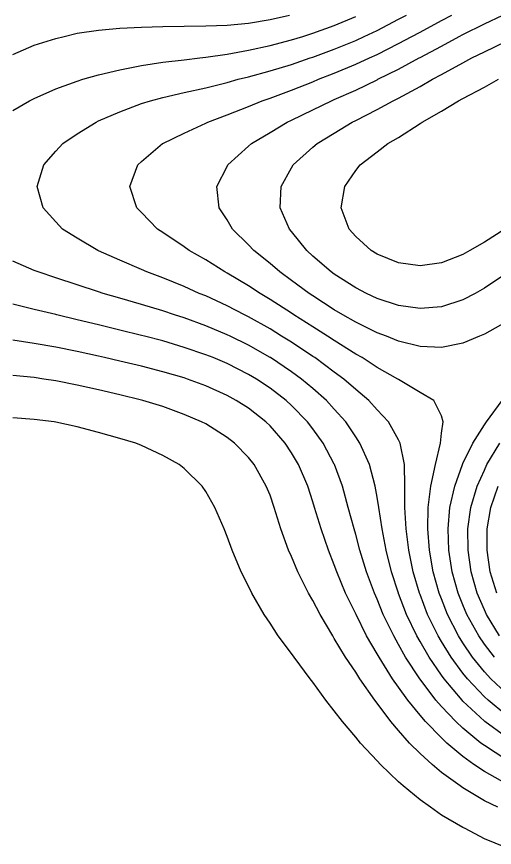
# Model space of a CAD drawing. Header units: inches. Extents: x -3765 to -2207, y 6717241 to 6718976.
# Drawn here: x -2641.2 to -2557.7, y 6717711.7 to 6717857.2 of the extents above; entities that cross this region are included whole.
import ezdxf

# ---------------------------------------------------------------- set-up
doc = ezdxf.new("R2010")
doc.units = ezdxf.units.IN
doc.header["$MEASUREMENT"] = 0

msp = doc.modelspace()

# ---------------------------------------------------------------- linework, layer by layer
for points in [[(-2641.89, 6717850.54), (-2638.14, 6717852.18), (-2634.39, 6717853.37), (-2632.88, 6717853.71), (-2630.64, 6717854.27), (-2626.89, 6717854.84), (-2623.15, 6717855.18), (-2619.4, 6717855.37), (-2615.65, 6717855.46), (-2611.9, 6717855.52), (-2608.15, 6717855.56), (-2604.41, 6717855.71), (-2600.66, 6717856.06), (-2596.91, 6717856.68), (-2593.48, 6717857.46)], [(-2641.89, 6717840.78), (-2638.95, 6717842.47), (-2638.14, 6717842.87), (-2634.39, 6717844.52), (-2630.64, 6717845.89), (-2629.63, 6717846.21), (-2626.89, 6717847), (-2623.15, 6717847.9), (-2619.4, 6717848.62), (-2615.65, 6717849.19), (-2611.9, 6717849.64), (-2609.17, 6717849.96), (-2608.15, 6717850.08), (-2604.41, 6717850.62), (-2600.66, 6717851.29), (-2596.91, 6717852.12), (-2593.16, 6717853.1), (-2591.2, 6717853.71), (-2589.41, 6717854.28), (-2585.67, 6717855.65), (-2581.92, 6717857.21)], [(-2555.68, 6717734.96), (-2558.79, 6717737.52), (-2559.43, 6717738.11), (-2562.4, 6717741.27), (-2563.18, 6717742.24), (-2565.23, 6717745.02), (-2566.92, 6717747.78), (-2567.51, 6717748.76), (-2569.35, 6717752.51), (-2570.67, 6717756.04), (-2570.76, 6717756.26), (-2571.87, 6717760.01), (-2572.64, 6717763.76), (-2573.11, 6717767.51), (-2573.31, 6717771.25), (-2573.31, 6717775), (-2573.39, 6717778.75), (-2574.13, 6717782.5), (-2574.42, 6717783.08), (-2576.21, 6717786.25), (-2578.17, 6717788.35), (-2579.64, 6717789.99), (-2581.92, 6717791.91), (-2583.99, 6717793.74), (-2585.67, 6717794.96), (-2589.1, 6717797.49), (-2589.41, 6717797.7), (-2593.16, 6717800.17), (-2594.88, 6717801.24), (-2596.91, 6717802.5), (-2600.66, 6717804.62), (-2601.39, 6717804.99), (-2604.41, 6717806.57), (-2608.15, 6717808.28), (-2609.28, 6717808.73), (-2611.9, 6717809.93), (-2615.65, 6717811.45), (-2618.44, 6717812.48), (-2619.4, 6717812.92), (-2623.15, 6717814.55), (-2626.89, 6717816.18), (-2627, 6717816.23), (-2630.64, 6717818.38), (-2633.21, 6717819.98), (-2634.39, 6717821.24), (-2636.61, 6717823.73), (-2637.61, 6717827.47), (-2636.47, 6717831.22), (-2634.39, 6717833.63), (-2633.17, 6717834.97), (-2630.64, 6717836.68), (-2627.33, 6717838.72), (-2626.89, 6717838.92), (-2623.15, 6717840.54), (-2619.4, 6717841.95), (-2617.83, 6717842.47), (-2615.65, 6717843.05), (-2611.9, 6717843.91), (-2608.15, 6717844.74), (-2604.41, 6717845.67), (-2602.46, 6717846.21), (-2600.66, 6717846.66), (-2596.91, 6717847.69), (-2593.16, 6717848.83), (-2589.86, 6717849.96), (-2589.41, 6717850.11), (-2585.67, 6717851.5), (-2581.92, 6717853.03), (-2580.44, 6717853.71), (-2578.17, 6717854.78), (-2574.42, 6717856.72), (-2573.04, 6717857.46)], [(-2555.68, 6717738.83), (-2558.3, 6717741.27), (-2559.43, 6717742.5), (-2561.48, 6717745.02), (-2563.18, 6717747.55), (-2563.95, 6717748.76), (-2565.87, 6717752.51), (-2566.92, 6717755.25), (-2567.32, 6717756.26), (-2568.37, 6717760.01), (-2569.03, 6717763.76), (-2569.32, 6717767.51), (-2569.23, 6717771.25), (-2568.76, 6717775), (-2568, 6717778.75), (-2567.12, 6717782.5), (-2566.92, 6717784.26), (-2566.65, 6717786.25), (-2566.92, 6717787.32), (-2568.27, 6717789.99), (-2570.67, 6717791.41), (-2574.42, 6717793.63), (-2574.57, 6717793.74), (-2578.17, 6717795.78), (-2580.81, 6717797.49), (-2581.92, 6717798.11), (-2585.67, 6717800.46), (-2586.85, 6717801.24), (-2589.41, 6717802.86), (-2592.75, 6717804.99), (-2593.16, 6717805.26), (-2596.91, 6717807.69), (-2598.66, 6717808.73), (-2600.66, 6717810.07), (-2604.41, 6717812.27), (-2604.81, 6717812.48), (-2608.15, 6717814.59), (-2611.06, 6717816.23), (-2611.9, 6717816.88), (-2615.65, 6717819.39), (-2616.58, 6717819.98), (-2619.4, 6717822.9), (-2620.22, 6717823.73), (-2621.42, 6717827.47), (-2620.03, 6717831.22), (-2619.4, 6717831.82), (-2615.7, 6717834.97), (-2615.65, 6717835), (-2611.9, 6717836.81), (-2608.15, 6717838.54), (-2607.8, 6717838.72), (-2604.41, 6717839.99), (-2600.66, 6717841.47), (-2598.28, 6717842.47), (-2596.91, 6717842.94), (-2593.16, 6717844.32), (-2589.41, 6717845.8), (-2588.44, 6717846.21), (-2585.67, 6717847.29), (-2581.92, 6717848.85), (-2579.53, 6717849.96), (-2578.17, 6717850.58), (-2574.42, 6717852.46), (-2572.1, 6717853.71), (-2570.67, 6717854.47), (-2566.92, 6717856.49), (-2565.11, 6717857.46)], [(-2555.68, 6717803.7), (-2559.43, 6717801.59), (-2560.26, 6717801.24), (-2563.18, 6717800), (-2566.92, 6717799.29), (-2570.67, 6717799.46), (-2574.42, 6717800.38), (-2576.53, 6717801.24), (-2578.17, 6717801.85), (-2581.92, 6717803.71), (-2584.15, 6717804.99), (-2585.67, 6717805.88), (-2589.41, 6717808.29), (-2590.08, 6717808.73), (-2593.16, 6717811.01), (-2595.22, 6717812.48), (-2596.91, 6717813.95), (-2599.74, 6717816.23), (-2600.66, 6717817.24), (-2603.46, 6717819.98), (-2604.41, 6717821.62), (-2605.81, 6717823.73), (-2606.22, 6717827.47), (-2604.41, 6717830.97), (-2604.28, 6717831.22), (-2600.66, 6717834.48), (-2600.12, 6717834.97), (-2596.91, 6717836.91), (-2593.92, 6717838.72), (-2593.16, 6717839.07), (-2589.41, 6717840.86), (-2586.16, 6717842.47), (-2585.67, 6717842.67), (-2581.92, 6717844.33), (-2578.17, 6717846.14), (-2578.03, 6717846.21), (-2574.42, 6717847.99), (-2570.81, 6717849.96), (-2570.67, 6717850.03), (-2566.92, 6717852.03), (-2563.84, 6717853.71), (-2563.18, 6717854.06), (-2559.43, 6717855.92), (-2556.22, 6717857.46)], [(-2555.68, 6717812.14), (-2559.43, 6717809.63), (-2561.05, 6717808.73), (-2563.18, 6717807.62), (-2566.92, 6717806.39), (-2570.67, 6717806.1), (-2574.42, 6717806.64), (-2578.17, 6717807.86), (-2580.02, 6717808.73), (-2581.92, 6717809.73), (-2585.67, 6717812.11), (-2586.2, 6717812.48), (-2589.41, 6717815.27), (-2590.5, 6717816.23), (-2593.16, 6717819.55), (-2593.52, 6717819.98), (-2595.11, 6717823.73), (-2594.98, 6717827.47), (-2593.16, 6717830.71), (-2592.86, 6717831.22), (-2589.41, 6717834.31), (-2588.65, 6717834.97), (-2585.67, 6717836.8), (-2582.52, 6717838.72), (-2581.92, 6717839.02), (-2578.17, 6717840.9), (-2575.36, 6717842.47), (-2574.42, 6717842.94), (-2570.67, 6717844.95), (-2568.51, 6717846.21), (-2566.92, 6717847.06), (-2563.18, 6717849.1), (-2561.59, 6717849.96), (-2559.43, 6717851.04), (-2555.68, 6717852.84)], [(-2555.83, 6717819.98), (-2559.43, 6717817.73), (-2561.97, 6717816.23), (-2563.18, 6717815.56), (-2566.92, 6717814.09), (-2570.67, 6717813.54), (-2574.42, 6717814.07), (-2578.17, 6717815.59), (-2579.21, 6717816.23), (-2581.92, 6717818.71), (-2583.04, 6717819.98), (-2584.48, 6717823.73), (-2583.84, 6717827.47), (-2581.92, 6717830.26), (-2581.17, 6717831.22), (-2578.17, 6717833.54), (-2576.28, 6717834.97), (-2574.42, 6717836.05), (-2570.67, 6717838.45), (-2570.28, 6717838.72), (-2566.92, 6717840.62), (-2563.95, 6717842.47), (-2563.18, 6717842.88), (-2559.43, 6717844.86), (-2556.93, 6717846.21)], [(-2555.68, 6717731.11), (-2559.32, 6717733.77), (-2559.43, 6717733.86), (-2563.18, 6717737.37), (-2563.32, 6717737.52), (-2566.48, 6717741.27), (-2566.92, 6717741.89), (-2569.09, 6717745.02), (-2570.67, 6717747.8), (-2571.23, 6717748.76), (-2573.03, 6717752.51), (-2574.42, 6717756.21), (-2574.44, 6717756.26), (-2575.67, 6717760.01), (-2576.6, 6717763.76), (-2577.32, 6717767.51), (-2577.9, 6717771.25), (-2578.17, 6717773.07), (-2578.52, 6717775), (-2579.51, 6717778.75), (-2581.18, 6717782.5), (-2581.92, 6717783.61), (-2583.67, 6717786.25), (-2585.67, 6717788.47), (-2587.05, 6717789.99), (-2589.41, 6717792.09), (-2591.38, 6717793.74), (-2593.16, 6717795.03), (-2596.85, 6717797.49), (-2596.91, 6717797.53), (-2600.66, 6717799.65), (-2603.89, 6717801.24), (-2604.41, 6717801.49), (-2608.15, 6717803.05), (-2611.9, 6717804.43), (-2613.62, 6717804.99), (-2615.65, 6717805.68), (-2619.4, 6717806.81), (-2623.15, 6717807.89), (-2626.1, 6717808.73), (-2626.89, 6717808.99), (-2630.64, 6717810.22), (-2634.39, 6717811.45), (-2637.48, 6717812.48), (-2638.14, 6717812.76), (-2641.89, 6717814.36)], [(-2555.68, 6717727.16), (-2559.43, 6717729.57), (-2560.03, 6717730.02), (-2563.18, 6717732.61), (-2564.42, 6717733.77), (-2566.92, 6717736.42), (-2567.89, 6717737.52), (-2570.67, 6717741.2), (-2570.72, 6717741.27), (-2573.2, 6717745.02), (-2574.42, 6717747.26), (-2575.28, 6717748.76), (-2577.1, 6717752.51), (-2578.17, 6717755.22), (-2578.63, 6717756.26), (-2580.02, 6717760.01), (-2581.18, 6717763.76), (-2581.92, 6717766.52), (-2582.22, 6717767.51), (-2583.23, 6717771.25), (-2584.26, 6717775), (-2585.62, 6717778.75), (-2585.67, 6717778.83), (-2587.62, 6717782.5), (-2589.41, 6717785.02), (-2590.35, 6717786.25), (-2593.16, 6717789.13), (-2594.1, 6717789.99), (-2596.91, 6717792.16), (-2599.29, 6717793.74), (-2600.66, 6717794.56), (-2604.41, 6717796.44), (-2606.88, 6717797.49), (-2608.15, 6717798), (-2611.9, 6717799.29), (-2615.65, 6717800.41), (-2618.84, 6717801.24), (-2619.4, 6717801.39), (-2623.15, 6717802.29), (-2626.89, 6717803.21), (-2630.64, 6717804.13), (-2634.22, 6717804.99), (-2634.39, 6717805.03), (-2638.14, 6717805.94), (-2641.89, 6717806.82)], [(-2555.68, 6717722.95), (-2559.43, 6717725.03), (-2561.25, 6717726.28), (-2563.18, 6717727.66), (-2565.98, 6717730.02), (-2566.92, 6717730.91), (-2569.71, 6717733.77), (-2570.67, 6717734.9), (-2572.82, 6717737.52), (-2574.42, 6717739.78), (-2575.49, 6717741.27), (-2577.83, 6717745.02), (-2578.17, 6717745.65), (-2580.01, 6717748.76), (-2581.86, 6717752.51), (-2581.92, 6717752.63), (-2583.7, 6717756.26), (-2585.24, 6717760.01), (-2585.67, 6717761.2), (-2586.69, 6717763.76), (-2587.98, 6717767.51), (-2589.11, 6717771.25), (-2589.41, 6717772.24), (-2590.32, 6717775), (-2591.95, 6717778.75), (-2593.16, 6717780.81), (-2594.28, 6717782.5), (-2596.91, 6717785.52), (-2597.66, 6717786.25), (-2600.66, 6717788.62), (-2602.81, 6717789.99), (-2604.41, 6717790.86), (-2608.15, 6717792.55), (-2611.33, 6717793.74), (-2611.9, 6717793.94), (-2615.65, 6717795.02), (-2619.4, 6717795.98), (-2623.15, 6717796.86), (-2625.88, 6717797.49), (-2626.89, 6717797.72), (-2630.64, 6717798.54), (-2634.39, 6717799.3), (-2638.14, 6717799.97), (-2641.89, 6717800.56)], [(-2557.06, 6717718.78), (-2559.43, 6717719.91), (-2563.18, 6717722.19), (-2563.67, 6717722.53), (-2566.92, 6717724.88), (-2568.58, 6717726.28), (-2570.67, 6717728.18), (-2572.5, 6717730.02), (-2574.42, 6717732.2), (-2575.77, 6717733.77), (-2578.17, 6717737), (-2578.57, 6717737.52), (-2581.21, 6717741.27), (-2581.92, 6717742.4), (-2583.71, 6717745.02), (-2585.67, 6717748.34), (-2585.95, 6717748.76), (-2588.16, 6717752.51), (-2589.41, 6717754.98), (-2590.16, 6717756.26), (-2592.06, 6717760.01), (-2593.16, 6717762.65), (-2593.66, 6717763.76), (-2595.03, 6717767.51), (-2596.17, 6717771.25), (-2596.91, 6717773.4), (-2597.56, 6717775), (-2599.68, 6717778.75), (-2600.66, 6717780), (-2603.1, 6717782.5), (-2604.41, 6717783.51), (-2608.15, 6717785.87), (-2608.87, 6717786.25), (-2611.9, 6717787.56), (-2615.65, 6717788.91), (-2619.13, 6717789.99), (-2619.4, 6717790.06), (-2623.15, 6717790.97), (-2626.89, 6717791.84), (-2630.64, 6717792.68), (-2634.39, 6717793.42), (-2636.49, 6717793.74), (-2638.14, 6717793.98), (-2641.89, 6717794.35)], [(-2557.66, 6717745.02), (-2559.43, 6717747.34), (-2560.41, 6717748.76), (-2562.47, 6717752.51), (-2563.18, 6717754.23), (-2563.99, 6717756.26), (-2565.03, 6717760.01), (-2565.62, 6717763.76), (-2565.76, 6717767.51), (-2565.44, 6717771.25), (-2564.61, 6717775), (-2563.25, 6717778.75), (-2563.18, 6717778.93), (-2561.46, 6717782.5), (-2559.43, 6717785.74), (-2559.08, 6717786.25), (-2556.31, 6717789.99)], [(-2555.68, 6717711.75), (-2559.43, 6717713.22), (-2562.79, 6717715.03), (-2563.18, 6717715.23), (-2566.92, 6717717.39), (-2568.87, 6717718.78), (-2570.67, 6717720.07), (-2573.62, 6717722.53), (-2574.42, 6717723.24), (-2577.6, 6717726.28), (-2578.17, 6717726.89), (-2581.1, 6717730.02), (-2581.92, 6717731.03), (-2584.26, 6717733.77), (-2585.67, 6717735.68), (-2587.16, 6717737.52), (-2589.41, 6717740.67), (-2589.9, 6717741.27), (-2592.71, 6717745.02), (-2593.16, 6717745.7), (-2595.48, 6717748.76), (-2596.91, 6717750.98), (-2597.96, 6717752.51), (-2600.1, 6717756.26), (-2600.66, 6717757.45), (-2601.98, 6717760.01), (-2603.54, 6717763.76), (-2604.41, 6717766.19), (-2604.94, 6717767.51), (-2606.58, 6717771.25), (-2608.15, 6717774.06), (-2608.8, 6717775), (-2611.9, 6717778.05), (-2612.78, 6717778.75), (-2615.65, 6717780.36), (-2619.4, 6717782.1), (-2620.39, 6717782.5), (-2623.15, 6717783.33), (-2626.89, 6717784.38), (-2630.64, 6717785.37), (-2634.39, 6717786.2), (-2634.68, 6717786.25), (-2638.14, 6717786.68), (-2641.89, 6717786.94)], [(-2556.75, 6717748.76), (-2559.04, 6717752.51), (-2559.43, 6717753.36), (-2560.67, 6717756.26), (-2561.74, 6717760.01), (-2562.28, 6717763.76), (-2562.32, 6717767.51), (-2561.81, 6717771.25), (-2560.7, 6717775), (-2559.43, 6717777.8), (-2558.99, 6717778.75), (-2556.7, 6717782.5)], [(-2557.24, 6717756.26), (-2558.4, 6717760.01), (-2558.95, 6717763.76), (-2558.91, 6717767.51), (-2558.27, 6717771.25), (-2557.01, 6717775)]]:
    msp.add_lwpolyline(points)

doc.saveas('drawing.dxf')
